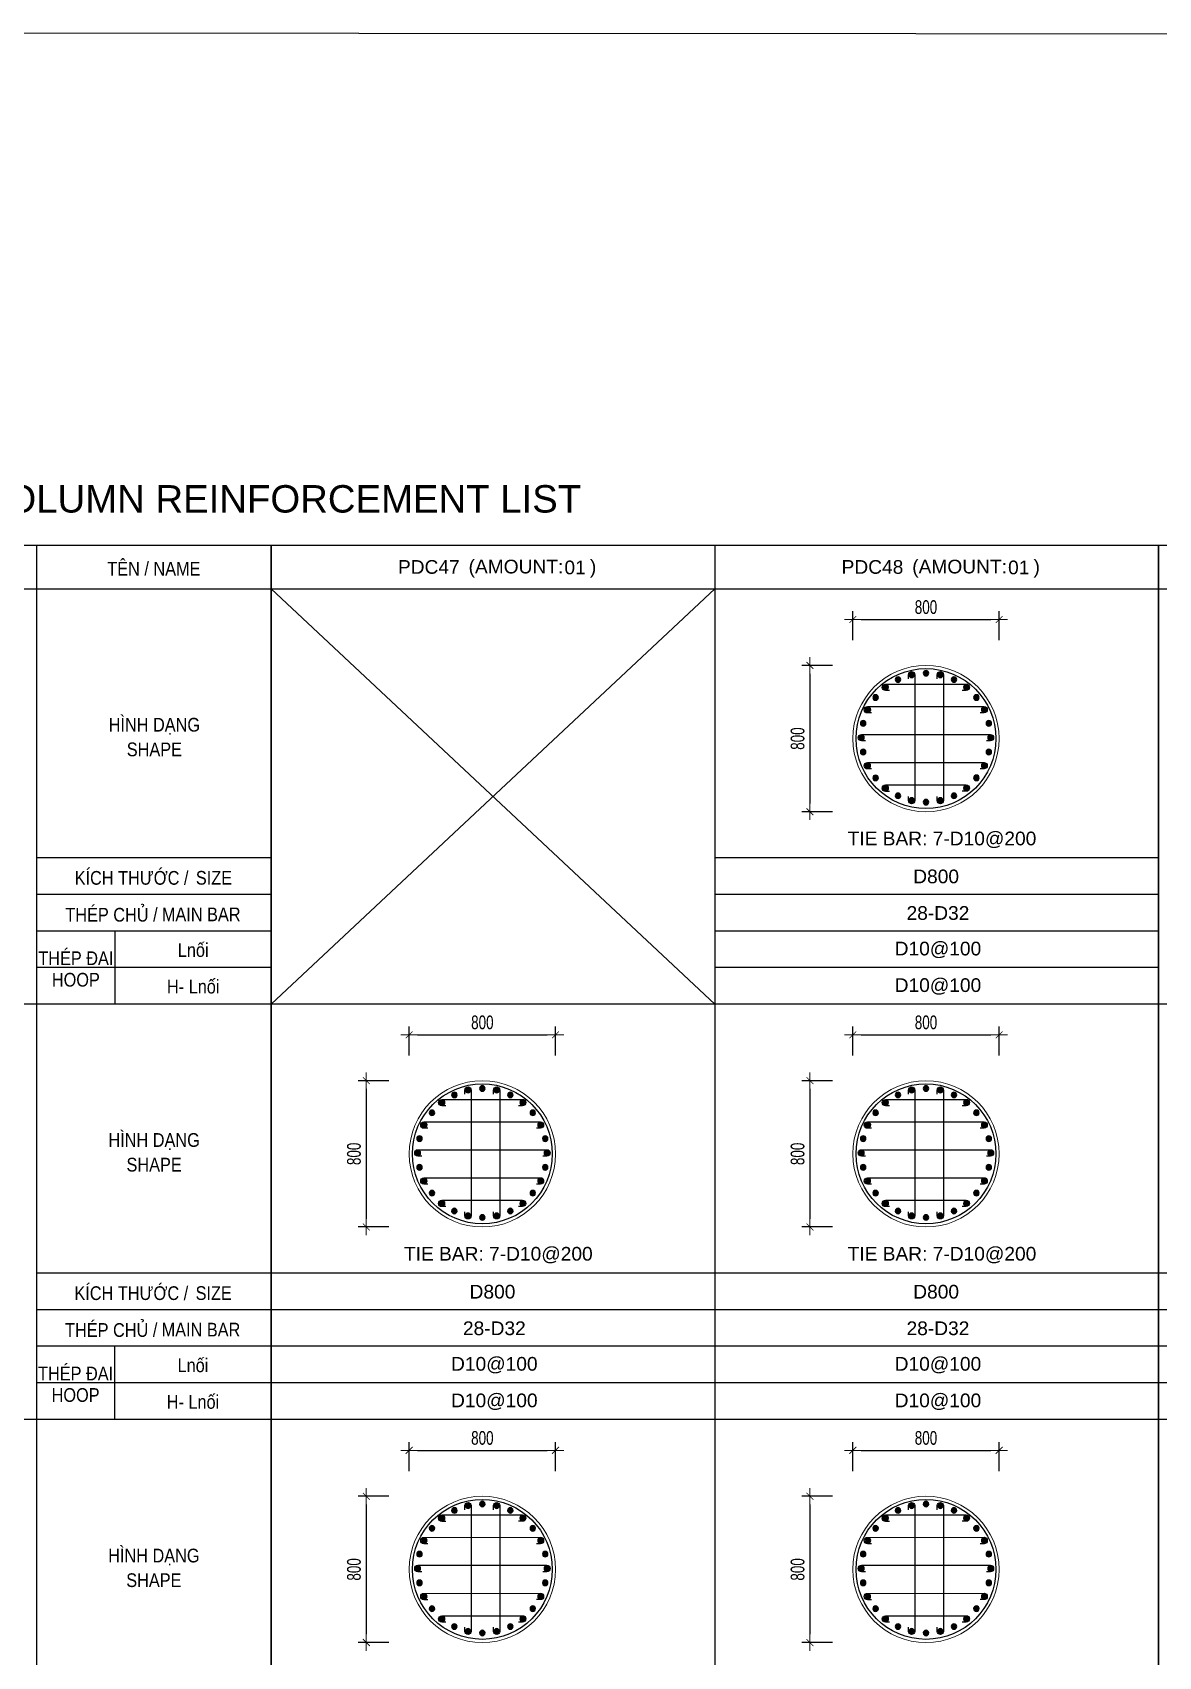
# Model space of a CAD drawing. Header units: millimetres. Extents: x 49323 to 538172, y -39336 to 181761.
# Drawn here: x 508605 to 514763, y 30389 to 39270 of the extents above; entities that cross this region are included whole.
import ezdxf
from ezdxf.enums import TextEntityAlignment as Align

# ---------------------------------------------------------------- set-up
doc = ezdxf.new("R2010")
doc.units = ezdxf.units.MM
doc.linetypes.add('CENTER2', pattern=[1.125, 0.75, -0.125, 0.125, -0.125])
doc.layers.get('Defpoints').update_dxf_attribs({"color": 151, "lineweight": 9})
for name, color, linetype in [('2', 2, 'Continuous'), ('A-ANNO-LEAD', 4, 'Continuous'), ('CEN', 1, 'CENTER2'), ('STL', 3, 'Continuous'), ('TIT1', 3, 'Continuous'), ('TXT', 3, 'Continuous')]:
    doc.layers.add(name, color=color, linetype=linetype)
for name, color, linetype, lineweight in [('NDC_S_CONTINUOUS', 3, 'Continuous', 20), ('NDC_S_DIM', 1, 'Continuous', 15), ('NDC_S_VN TEXT', 7, 'Continuous', 20)]:
    doc.layers.add(name, color=color, linetype=linetype, lineweight=lineweight)
doc.styles.add('ARIAL', font='arial.ttf', dxfattribs={"width": 0.8})
doc.styles.add('NDC_ARIAL', font='arial.ttf', dxfattribs={"width": 0.85})
doc.styles.add('NDC_DIM', font='', dxfattribs={"width": 0.75})
doc.styles.get('NDC_DIM').set_extended_font_data('Dotum')
doc.dimstyles.new('NDC_dim_30', dxfattribs={"dimscale": 30, "dimtxt": 2.5, "dimasz": 1.5, "dimexe": 1.5, "dimexo": 2.5, "dimgap": 1, "dimtad": 1, "dimdec": 0, "dimzin": 0, "dimdsep": 46, "dimtxsty": 'NDC_DIM', "dimblk": 'DIMMARK', "dimcen": 0.09, "dimdle": 1.2, "dimclrd": 1, "dimclre": 1, "dimclrt": 3, "dimadec": 0, "dimazin": 0, "dimtfac": 1, "dimtdec": 0, "dimtix": 1, "dimtofl": 0, "dimtmove": 0, "dimatfit": 3, "dimfxl": 8, "dimfxlon": 1, "dimtolj": 1, "dimtzin": 0, "dimarcsym": 0})

# ---------------------------------------------------------------- blocks, each defined once
blk = doc.blocks.new('DÁDAS')
at = {"layer": 'TIT1', "color": 2, "style": 'NDC_ARIAL'}
blk.add_text('(AMOUNT:     )', height=75, dxfattribs=at).set_placement((-42061.2, 55767.2), align=Align.MIDDLE)
blk = doc.blocks.new('DIMMARK')
at = {"layer": 'NDC_S_DIM', "color": 1}
blk.add_line((-1.5, 0), (1, 0), dxfattribs=at)
at = {"layer": 'NDC_S_DIM', "color": 2, "const_width": 0.1}
blk.add_lwpolyline([(-0.42, -0.42), (0.42, 0.42)], dxfattribs=at)
blk = doc.blocks.new('*D2295')
at = {"layer": 'Defpoints', "color": 0, "ltscale": 40, "transparency": 16777216}
for p in [(511464.9, 33788.9), (510664.9, 33600.6), (511464.9, 33600.6)]:
    blk.add_point(p, dxfattribs=at)
at = {"layer": 'NDC_S_DIM', "color": 1, "lineweight": -2, "ltscale": 40, "transparency": 16777216}
for p, q in [((510664.9, 33675.6), (510664.9, 33833.9)), ((510709.9, 33788.9), (511419.9, 33788.9)), ((511464.9, 33675.6), (511464.9, 33833.9))]:
    blk.add_line(p, q, dxfattribs=at)
at = {"layer": 'NDC_S_DIM', "color": 1, "lineweight": -2, "ltscale": 40, "transparency": 16777216, "xscale": 45, "yscale": 45, "zscale": 45, "rotation": 180}
blk.add_blockref('DIMMARK', (510664.9, 33788.9), dxfattribs=at)
at = {"layer": 'NDC_S_DIM', "color": 1, "lineweight": -2, "ltscale": 40, "transparency": 16777216, "xscale": 45, "yscale": 45, "zscale": 45}
blk.add_blockref('DIMMARK', (511464.9, 33788.9), dxfattribs=at)
at = {"layer": 'NDC_S_DIM', "color": 3, "ltscale": 40, "transparency": 16777216, "insert": (511064.9, 33856.4), "char_height": 75, "attachment_point": 5, "style": 'NDC_DIM'}
blk.add_mtext('\\A1;800', dxfattribs=at)
blk = doc.blocks.new('*D2296')
at = {"layer": 'Defpoints', "color": 0, "ltscale": 40, "transparency": 16777216}
for p in [(510627.8, 33537.8), (510430.4, 32737.8), (510627.8, 32737.8)]:
    blk.add_point(p, dxfattribs=at)
at = {"layer": 'NDC_S_DIM', "color": 1, "lineweight": -2, "ltscale": 40, "transparency": 16777216}
for p, q in [((510552.8, 33537.8), (510385.4, 33537.8)), ((510430.4, 33492.8), (510430.4, 32782.8)), ((510552.8, 32737.8), (510385.4, 32737.8))]:
    blk.add_line(p, q, dxfattribs=at)
at = {"layer": 'NDC_S_DIM', "color": 1, "lineweight": -2, "ltscale": 40, "transparency": 16777216, "xscale": 45, "yscale": 45, "zscale": 45}
for p, rotation in [((510430.4, 33537.8), 90), ((510430.4, 32737.8), 270)]:
    blk.add_blockref('DIMMARK', p, dxfattribs=dict(at, rotation=rotation))
at = {"layer": 'NDC_S_DIM', "color": 3, "ltscale": 40, "transparency": 16777216, "insert": (510362.9, 33137.8), "char_height": 75, "attachment_point": 5, "rotation": 90, "style": 'NDC_DIM'}
blk.add_mtext('\\A1;800', dxfattribs=at)
blk = doc.blocks.new('8')
at = {"layer": '2'}
blk.add_hatch(color=256, dxfattribs=at).paths.add_polyline_path([(20, 0, 0.386127), (2, 20), (-2, 20, 0.386127), (-20, 0, 1)])
blk.add_circle((0, 0), 20, dxfattribs=at)
blk = doc.blocks.new('5')
at = {"layer": 'CEN', "rotation": 180}
blk.add_blockref('8', (0, 0), dxfattribs=at)
blk = doc.blocks.new('*U2249')
at = {"layer": 'STL', "xscale": -0.75, "yscale": 0.75, "zscale": 0.75, "rotation": 292.5000000000001}
blk.add_blockref('5', (0, 0), dxfattribs=at)
blk = doc.blocks.new('*U2248')
at = {"layer": 'NDC_S_DIM', "color": 0, "linetype": 'ByBlock', "lineweight": -2, "transparency": 16777216}
for p, rotation in [((-25669.3, 37900), 308.571428571427), ((-25601.8, 37941), 295.7142857142843), ((-25527, 37966), 282.8571428571415), ((-25448.4, 37973.7), 269.9999999999987), ((-25370.1, 37963.8), 257.1428571428559), ((-25296, 37936.7), 244.2857142857131), ((-25725.9, 37844.9), 321.4285714285699), ((-25229.7, 37893.7), 231.4285714285703), ((-25174.7, 37837.1), 218.5714285714274), ((-25768.8, 37778.7), 334.2857142857127), ((-25133.6, 37769.7), 205.7142857142847), ((-25796, 37704.6), 347.1428571428555), ((-25108.6, 37694.8), 192.8571428571419), ((-25798.2, 37547.7), 12.8571428571428), ((-25100.9, 37616.2), 180), ((-25773.2, 37472.8), 25.71428571428561), ((-25138, 37463.8), 154.2857142857135), ((-25110.9, 37537.9), 167.1428571428563), ((-25732.1, 37405.4), 38.57142857142841), ((-25180.9, 37397.6), 141.4285714285707), ((-25677.1, 37348.8), 51.42857142857117), ((-25610.9, 37305.8), 64.28571428571395), ((-25536.7, 37278.7), 77.14285714285676), ((-25305, 37301.5), 115.7142857142852), ((-25237.5, 37342.5), 128.5714285714279), ((-25458.4, 37268.7), 89.99999999999955), ((-25379.8, 37276.5), 102.8571428571423)]:
    blk.add_blockref('*U2249', p, dxfattribs=dict(at, rotation=rotation))
blk.add_blockref('*U2249', (-25805.9, 37626.2), dxfattribs=at)
blk = doc.blocks.new('*D2297')
at = {"layer": 'Defpoints', "color": 0, "ltscale": 40, "transparency": 16777216}
for p in [(511464.9, 31516.4), (510664.9, 31328.2), (511464.9, 31328.2)]:
    blk.add_point(p, dxfattribs=at)
at = {"layer": 'NDC_S_DIM', "color": 1, "lineweight": -2, "ltscale": 40, "transparency": 16777216}
for p, q in [((510664.9, 31403.2), (510664.9, 31561.4)), ((511464.9, 31403.2), (511464.9, 31561.4)), ((510709.9, 31516.4), (511419.9, 31516.4))]:
    blk.add_line(p, q, dxfattribs=at)
at = {"layer": 'NDC_S_DIM', "color": 1, "lineweight": -2, "ltscale": 40, "transparency": 16777216, "xscale": 45, "yscale": 45, "zscale": 45, "rotation": 180}
blk.add_blockref('DIMMARK', (510664.9, 31516.4), dxfattribs=at)
at = {"layer": 'NDC_S_DIM', "color": 1, "lineweight": -2, "ltscale": 40, "transparency": 16777216, "xscale": 45, "yscale": 45, "zscale": 45}
blk.add_blockref('DIMMARK', (511464.9, 31516.4), dxfattribs=at)
at = {"layer": 'NDC_S_DIM', "color": 3, "ltscale": 40, "transparency": 16777216, "insert": (511064.9, 31583.9), "char_height": 75, "attachment_point": 5, "style": 'NDC_DIM'}
blk.add_mtext('\\A1;800', dxfattribs=at)
blk = doc.blocks.new('*D2298')
at = {"layer": 'Defpoints', "color": 0, "ltscale": 40, "transparency": 16777216}
for p in [(510627.8, 31265.3), (510430.4, 30465.3), (510627.8, 30465.3)]:
    blk.add_point(p, dxfattribs=at)
at = {"layer": 'NDC_S_DIM', "color": 1, "lineweight": -2, "ltscale": 40, "transparency": 16777216}
for p, q in [((510552.8, 31265.3), (510385.4, 31265.3)), ((510430.4, 31220.3), (510430.4, 30510.3)), ((510552.8, 30465.3), (510385.4, 30465.3))]:
    blk.add_line(p, q, dxfattribs=at)
at = {"layer": 'NDC_S_DIM', "color": 1, "lineweight": -2, "ltscale": 40, "transparency": 16777216, "xscale": 45, "yscale": 45, "zscale": 45}
for p, rotation in [((510430.4, 31265.3), 90), ((510430.4, 30465.3), 270)]:
    blk.add_blockref('DIMMARK', p, dxfattribs=dict(at, rotation=rotation))
at = {"layer": 'NDC_S_DIM', "color": 3, "ltscale": 40, "transparency": 16777216, "insert": (510362.9, 30865.3), "char_height": 75, "attachment_point": 5, "rotation": 90, "style": 'NDC_DIM'}
blk.add_mtext('\\A1;800', dxfattribs=at)
blk = doc.blocks.new('*U2251')
at = {"layer": 'STL', "xscale": -0.75, "yscale": 0.75, "zscale": 0.75, "rotation": 292.5000000000001}
blk.add_blockref('5', (0, 0), dxfattribs=at)
blk = doc.blocks.new('*U2250')
at = {"layer": 'NDC_S_DIM', "color": 0, "linetype": 'ByBlock', "lineweight": -2, "transparency": 16777216}
for p, rotation in [((-25669.3, 37900), 308.571428571427), ((-25601.8, 37941), 295.7142857142843), ((-25527, 37966), 282.8571428571415), ((-25448.4, 37973.7), 269.9999999999987), ((-25370.1, 37963.8), 257.1428571428559), ((-25296, 37936.7), 244.2857142857131), ((-25725.9, 37844.9), 321.4285714285699), ((-25229.7, 37893.7), 231.4285714285703), ((-25174.7, 37837.1), 218.5714285714274), ((-25768.8, 37778.7), 334.2857142857127), ((-25133.6, 37769.7), 205.7142857142847), ((-25796, 37704.6), 347.1428571428555), ((-25108.6, 37694.8), 192.8571428571419), ((-25798.2, 37547.7), 12.8571428571428), ((-25100.9, 37616.2), 180), ((-25773.2, 37472.8), 25.71428571428561), ((-25138, 37463.8), 154.2857142857135), ((-25110.9, 37537.9), 167.1428571428563), ((-25732.1, 37405.4), 38.57142857142841), ((-25180.9, 37397.6), 141.4285714285707), ((-25677.1, 37348.8), 51.42857142857117), ((-25610.9, 37305.8), 64.28571428571395), ((-25536.7, 37278.7), 77.14285714285676), ((-25305, 37301.5), 115.7142857142852), ((-25237.5, 37342.5), 128.5714285714279), ((-25458.4, 37268.7), 89.99999999999955), ((-25379.8, 37276.5), 102.8571428571423)]:
    blk.add_blockref('*U2251', p, dxfattribs=dict(at, rotation=rotation))
blk.add_blockref('*U2251', (-25805.9, 37626.2), dxfattribs=at)
blk = doc.blocks.new('*D2299')
at = {"layer": 'Defpoints', "color": 0, "ltscale": 40, "transparency": 16777216}
for p in [(513891, 31516.4), (513091, 31328.2), (513891, 31328.2)]:
    blk.add_point(p, dxfattribs=at)
at = {"layer": 'NDC_S_DIM', "color": 1, "lineweight": -2, "ltscale": 40, "transparency": 16777216}
for p, q in [((513091, 31403.2), (513091, 31561.4)), ((513891, 31403.2), (513891, 31561.4)), ((513136, 31516.4), (513846, 31516.4))]:
    blk.add_line(p, q, dxfattribs=at)
at = {"layer": 'NDC_S_DIM', "color": 1, "lineweight": -2, "ltscale": 40, "transparency": 16777216, "xscale": 45, "yscale": 45, "zscale": 45, "rotation": 180}
blk.add_blockref('DIMMARK', (513091, 31516.4), dxfattribs=at)
at = {"layer": 'NDC_S_DIM', "color": 1, "lineweight": -2, "ltscale": 40, "transparency": 16777216, "xscale": 45, "yscale": 45, "zscale": 45}
blk.add_blockref('DIMMARK', (513891, 31516.4), dxfattribs=at)
at = {"layer": 'NDC_S_DIM', "color": 3, "ltscale": 40, "transparency": 16777216, "insert": (513491, 31583.9), "char_height": 75, "attachment_point": 5, "style": 'NDC_DIM'}
blk.add_mtext('\\A1;800', dxfattribs=at)
blk = doc.blocks.new('*D2300')
at = {"layer": 'Defpoints', "color": 0, "ltscale": 40, "transparency": 16777216}
for p in [(513053.9, 31265.3), (512856.5, 30465.3), (513053.9, 30465.3)]:
    blk.add_point(p, dxfattribs=at)
at = {"layer": 'NDC_S_DIM', "color": 1, "lineweight": -2, "ltscale": 40, "transparency": 16777216}
for p, q in [((512978.9, 31265.3), (512811.5, 31265.3)), ((512856.5, 31220.3), (512856.5, 30510.3)), ((512978.9, 30465.3), (512811.5, 30465.3))]:
    blk.add_line(p, q, dxfattribs=at)
at = {"layer": 'NDC_S_DIM', "color": 1, "lineweight": -2, "ltscale": 40, "transparency": 16777216, "xscale": 45, "yscale": 45, "zscale": 45}
for p, rotation in [((512856.5, 31265.3), 90), ((512856.5, 30465.3), 270)]:
    blk.add_blockref('DIMMARK', p, dxfattribs=dict(at, rotation=rotation))
at = {"layer": 'NDC_S_DIM', "color": 3, "ltscale": 40, "transparency": 16777216, "insert": (512789, 30865.3), "char_height": 75, "attachment_point": 5, "rotation": 90, "style": 'NDC_DIM'}
blk.add_mtext('\\A1;800', dxfattribs=at)
blk = doc.blocks.new('*U2253')
at = {"layer": 'STL', "xscale": -0.75, "yscale": 0.75, "zscale": 0.75, "rotation": 292.5000000000001}
blk.add_blockref('5', (0, 0), dxfattribs=at)
blk = doc.blocks.new('*U2252')
at = {"layer": 'NDC_S_DIM', "color": 0, "linetype": 'ByBlock', "lineweight": -2, "transparency": 16777216}
for p, rotation in [((-25669.3, 37900), 308.571428571427), ((-25601.8, 37941), 295.7142857142843), ((-25527, 37966), 282.8571428571415), ((-25448.4, 37973.7), 269.9999999999987), ((-25370.1, 37963.8), 257.1428571428559), ((-25296, 37936.7), 244.2857142857131), ((-25725.9, 37844.9), 321.4285714285699), ((-25229.7, 37893.7), 231.4285714285703), ((-25174.7, 37837.1), 218.5714285714274), ((-25768.8, 37778.7), 334.2857142857127), ((-25133.6, 37769.7), 205.7142857142847), ((-25796, 37704.6), 347.1428571428555), ((-25108.6, 37694.8), 192.8571428571419), ((-25798.2, 37547.7), 12.8571428571428), ((-25100.9, 37616.2), 180), ((-25773.2, 37472.8), 25.71428571428561), ((-25138, 37463.8), 154.2857142857135), ((-25110.9, 37537.9), 167.1428571428563), ((-25732.1, 37405.4), 38.57142857142841), ((-25180.9, 37397.6), 141.4285714285707), ((-25677.1, 37348.8), 51.42857142857117), ((-25610.9, 37305.8), 64.28571428571395), ((-25536.7, 37278.7), 77.14285714285676), ((-25305, 37301.5), 115.7142857142852), ((-25237.5, 37342.5), 128.5714285714279), ((-25458.4, 37268.7), 89.99999999999955), ((-25379.8, 37276.5), 102.8571428571423)]:
    blk.add_blockref('*U2253', p, dxfattribs=dict(at, rotation=rotation))
blk.add_blockref('*U2253', (-25805.9, 37626.2), dxfattribs=at)
blk = doc.blocks.new('*D2273')
at = {"layer": 'Defpoints', "color": 0, "ltscale": 40, "transparency": 16777216}
for p in [(513891, 33788.9), (513091, 33600.6), (513891, 33600.6)]:
    blk.add_point(p, dxfattribs=at)
at = {"layer": 'NDC_S_DIM', "color": 1, "lineweight": -2, "ltscale": 40, "transparency": 16777216}
for p, q in [((513091, 33675.6), (513091, 33833.9)), ((513136, 33788.9), (513846, 33788.9)), ((513891, 33675.6), (513891, 33833.9))]:
    blk.add_line(p, q, dxfattribs=at)
at = {"layer": 'NDC_S_DIM', "color": 1, "lineweight": -2, "ltscale": 40, "transparency": 16777216, "xscale": 45, "yscale": 45, "zscale": 45, "rotation": 180}
blk.add_blockref('DIMMARK', (513091, 33788.9), dxfattribs=at)
at = {"layer": 'NDC_S_DIM', "color": 1, "lineweight": -2, "ltscale": 40, "transparency": 16777216, "xscale": 45, "yscale": 45, "zscale": 45}
blk.add_blockref('DIMMARK', (513891, 33788.9), dxfattribs=at)
at = {"layer": 'NDC_S_DIM', "color": 3, "ltscale": 40, "transparency": 16777216, "insert": (513491, 33856.4), "char_height": 75, "attachment_point": 5, "style": 'NDC_DIM'}
blk.add_mtext('\\A1;800', dxfattribs=at)
blk = doc.blocks.new('*D2274')
at = {"layer": 'Defpoints', "color": 0, "ltscale": 40, "transparency": 16777216}
for p in [(513053.9, 33537.8), (512856.5, 32737.8), (513053.9, 32737.8)]:
    blk.add_point(p, dxfattribs=at)
at = {"layer": 'NDC_S_DIM', "color": 1, "lineweight": -2, "ltscale": 40, "transparency": 16777216}
for p, q in [((512978.9, 33537.8), (512811.5, 33537.8)), ((512856.5, 33492.8), (512856.5, 32782.8)), ((512978.9, 32737.8), (512811.5, 32737.8))]:
    blk.add_line(p, q, dxfattribs=at)
at = {"layer": 'NDC_S_DIM', "color": 1, "lineweight": -2, "ltscale": 40, "transparency": 16777216, "xscale": 45, "yscale": 45, "zscale": 45}
for p, rotation in [((512856.5, 33537.8), 90), ((512856.5, 32737.8), 270)]:
    blk.add_blockref('DIMMARK', p, dxfattribs=dict(at, rotation=rotation))
at = {"layer": 'NDC_S_DIM', "color": 3, "ltscale": 40, "transparency": 16777216, "insert": (512789, 33137.8), "char_height": 75, "attachment_point": 5, "rotation": 90, "style": 'NDC_DIM'}
blk.add_mtext('\\A1;800', dxfattribs=at)
blk = doc.blocks.new('*U2255')
at = {"layer": 'STL', "xscale": -0.75, "yscale": 0.75, "zscale": 0.75, "rotation": 292.5000000000001}
blk.add_blockref('5', (0, 0), dxfattribs=at)
blk = doc.blocks.new('*U2254')
at = {"layer": 'NDC_S_DIM', "color": 0, "linetype": 'ByBlock', "lineweight": -2, "transparency": 16777216}
for p, rotation in [((-25669.3, 37900), 308.571428571427), ((-25601.8, 37941), 295.7142857142843), ((-25527, 37966), 282.8571428571415), ((-25448.4, 37973.7), 269.9999999999987), ((-25370.1, 37963.8), 257.1428571428559), ((-25296, 37936.7), 244.2857142857131), ((-25725.9, 37844.9), 321.4285714285699), ((-25229.7, 37893.7), 231.4285714285703), ((-25174.7, 37837.1), 218.5714285714274), ((-25768.8, 37778.7), 334.2857142857127), ((-25133.6, 37769.7), 205.7142857142847), ((-25796, 37704.6), 347.1428571428555), ((-25108.6, 37694.8), 192.8571428571419), ((-25798.2, 37547.7), 12.8571428571428), ((-25100.9, 37616.2), 180), ((-25773.2, 37472.8), 25.71428571428561), ((-25138, 37463.8), 154.2857142857135), ((-25110.9, 37537.9), 167.1428571428563), ((-25732.1, 37405.4), 38.57142857142841), ((-25180.9, 37397.6), 141.4285714285707), ((-25677.1, 37348.8), 51.42857142857117), ((-25610.9, 37305.8), 64.28571428571395), ((-25536.7, 37278.7), 77.14285714285676), ((-25305, 37301.5), 115.7142857142852), ((-25237.5, 37342.5), 128.5714285714279), ((-25458.4, 37268.7), 89.99999999999955), ((-25379.8, 37276.5), 102.8571428571423)]:
    blk.add_blockref('*U2255', p, dxfattribs=dict(at, rotation=rotation))
blk.add_blockref('*U2255', (-25805.9, 37626.2), dxfattribs=at)
blk = doc.blocks.new('*D2275')
at = {"layer": 'Defpoints', "color": 0, "ltscale": 40, "transparency": 16777216}
for p in [(513891, 36059.9), (513091, 35871.6), (513891, 35871.6)]:
    blk.add_point(p, dxfattribs=at)
at = {"layer": 'NDC_S_DIM', "color": 1, "lineweight": -2, "ltscale": 40, "transparency": 16777216}
for p, q in [((513091, 35946.6), (513091, 36104.9)), ((513136, 36059.9), (513846, 36059.9)), ((513891, 35946.6), (513891, 36104.9))]:
    blk.add_line(p, q, dxfattribs=at)
at = {"layer": 'NDC_S_DIM', "color": 1, "lineweight": -2, "ltscale": 40, "transparency": 16777216, "xscale": 45, "yscale": 45, "zscale": 45, "rotation": 180}
blk.add_blockref('DIMMARK', (513091, 36059.9), dxfattribs=at)
at = {"layer": 'NDC_S_DIM', "color": 1, "lineweight": -2, "ltscale": 40, "transparency": 16777216, "xscale": 45, "yscale": 45, "zscale": 45}
blk.add_blockref('DIMMARK', (513891, 36059.9), dxfattribs=at)
at = {"layer": 'NDC_S_DIM', "color": 3, "ltscale": 40, "transparency": 16777216, "insert": (513491, 36127.4), "char_height": 75, "attachment_point": 5, "style": 'NDC_DIM'}
blk.add_mtext('\\A1;800', dxfattribs=at)
blk = doc.blocks.new('*D2276')
at = {"layer": 'Defpoints', "color": 0, "ltscale": 40, "transparency": 16777216}
for p in [(513053.9, 35808.8), (512856.5, 35008.8), (513053.9, 35008.8)]:
    blk.add_point(p, dxfattribs=at)
at = {"layer": 'NDC_S_DIM', "color": 1, "lineweight": -2, "ltscale": 40, "transparency": 16777216}
for p, q in [((512978.9, 35808.8), (512811.5, 35808.8)), ((512856.5, 35763.8), (512856.5, 35053.8)), ((512978.9, 35008.8), (512811.5, 35008.8))]:
    blk.add_line(p, q, dxfattribs=at)
at = {"layer": 'NDC_S_DIM', "color": 1, "lineweight": -2, "ltscale": 40, "transparency": 16777216, "xscale": 45, "yscale": 45, "zscale": 45}
for p, rotation in [((512856.5, 35808.8), 90), ((512856.5, 35008.8), 270)]:
    blk.add_blockref('DIMMARK', p, dxfattribs=dict(at, rotation=rotation))
at = {"layer": 'NDC_S_DIM', "color": 3, "ltscale": 40, "transparency": 16777216, "insert": (512789, 35408.8), "char_height": 75, "attachment_point": 5, "rotation": 90, "style": 'NDC_DIM'}
blk.add_mtext('\\A1;800', dxfattribs=at)
blk = doc.blocks.new('*U2247')
at = {"layer": 'STL', "xscale": -0.75, "yscale": 0.75, "zscale": 0.75, "rotation": 292.5000000000001}
blk.add_blockref('5', (0, 0), dxfattribs=at)
blk = doc.blocks.new('*U2256')
at = {"layer": 'NDC_S_DIM', "color": 0, "linetype": 'ByBlock', "lineweight": -2, "transparency": 16777216}
for p, rotation in [((-25669.3, 37900), 308.571428571427), ((-25601.8, 37941), 295.7142857142843), ((-25527, 37966), 282.8571428571415), ((-25448.4, 37973.7), 269.9999999999987), ((-25370.1, 37963.8), 257.1428571428559), ((-25296, 37936.7), 244.2857142857131), ((-25725.9, 37844.9), 321.4285714285699), ((-25229.7, 37893.7), 231.4285714285703), ((-25174.7, 37837.1), 218.5714285714274), ((-25768.8, 37778.7), 334.2857142857127), ((-25133.6, 37769.7), 205.7142857142847), ((-25796, 37704.6), 347.1428571428555), ((-25108.6, 37694.8), 192.8571428571419), ((-25798.2, 37547.7), 12.8571428571428), ((-25100.9, 37616.2), 180), ((-25773.2, 37472.8), 25.71428571428561), ((-25138, 37463.8), 154.2857142857135), ((-25110.9, 37537.9), 167.1428571428563), ((-25732.1, 37405.4), 38.57142857142841), ((-25180.9, 37397.6), 141.4285714285707), ((-25677.1, 37348.8), 51.42857142857117), ((-25610.9, 37305.8), 64.28571428571395), ((-25536.7, 37278.7), 77.14285714285676), ((-25305, 37301.5), 115.7142857142852), ((-25237.5, 37342.5), 128.5714285714279), ((-25458.4, 37268.7), 89.99999999999955), ((-25379.8, 37276.5), 102.8571428571423)]:
    blk.add_blockref('*U2247', p, dxfattribs=dict(at, rotation=rotation))
blk.add_blockref('*U2247', (-25805.9, 37626.2), dxfattribs=at)

msp = doc.modelspace()

# ---------------------------------------------------------------- linework, layer by layer
at = {"layer": '2', "elevation": 0}
for points in [[(513291.2, 35671.4), (513269.1, 35671.4, -1), (513269.1, 35706.4), (513710.9, 35706.9, -1), (513710.9, 35671.9), (513688.7, 35671.9)], [(513395.1, 35735.3), (513395.1, 35757.5, -1), (513430.1, 35757.5), (513430.1, 35070.1, -1), (513395.1, 35070.1), (513395.1, 35092.2)], [(513552, 35735.3), (513552, 35757.5, -1), (513587, 35757.5), (513587, 35070.1, -1), (513552, 35070.1), (513552, 35092.2)], [(513193.4, 35548.8), (513171.3, 35548.8, -1), (513171.3, 35583.8), (513808.7, 35584.3, -1), (513808.7, 35549.2), (513786.6, 35549.2)], [(513160.7, 35396.3), (513138.5, 35396.3, -1), (513138.5, 35431.3), (513843.5, 35431.3, -1), (513843.5, 35396.3), (513821.4, 35396.3)], [(513193.4, 35242.8), (513171.3, 35242.8, -1), (513171.3, 35277.9), (513808.7, 35278.3, -1), (513808.7, 35243.3), (513786.6, 35243.3)], [(513291.2, 35120.2), (513269.1, 35120.2, -1), (513269.1, 35155.2), (513710.9, 35155.7, -1), (513710.9, 35120.7), (513688.7, 35120.7)], [(510969, 33464.3), (510969, 33486.5, -1), (511004, 33486.5), (511004, 32799.1, -1), (510969, 32799.1), (510969, 32821.2)], [(511125.9, 33464.3), (511125.9, 33486.5, -1), (511160.9, 33486.5), (511160.9, 32799.1, -1), (511125.9, 32799.1), (511125.9, 32821.2)], [(513395.1, 33464.3), (513395.1, 33486.5, -1), (513430.1, 33486.5), (513430.1, 32799.1, -1), (513395.1, 32799.1), (513395.1, 32821.2)], [(513552, 33464.3), (513552, 33486.5, -1), (513587, 33486.5), (513587, 32799.1, -1), (513552, 32799.1), (513552, 32821.2)], [(510865.1, 33400.4), (510843, 33400.4, -1), (510843, 33435.4), (511284.8, 33435.9, -1), (511284.8, 33400.9), (511262.6, 33400.9)], [(513291.2, 33400.4), (513269.1, 33400.4, -1), (513269.1, 33435.4), (513710.9, 33435.9, -1), (513710.9, 33400.9), (513688.7, 33400.9)], [(510767.3, 33277.8), (510745.2, 33277.8, -1), (510745.2, 33312.8), (511382.6, 33313.3, -1), (511382.6, 33278.2), (511360.5, 33278.2)], [(513193.4, 33277.8), (513171.3, 33277.8, -1), (513171.3, 33312.8), (513808.7, 33313.3, -1), (513808.7, 33278.2), (513786.6, 33278.2)], [(510734.6, 33125.3), (510712.4, 33125.3, -1), (510712.4, 33160.3), (511417.4, 33160.3, -1), (511417.4, 33125.3), (511395.3, 33125.3)], [(513160.7, 33125.3), (513138.5, 33125.3, -1), (513138.5, 33160.3), (513843.5, 33160.3, -1), (513843.5, 33125.3), (513821.4, 33125.3)], [(510767.3, 32971.8), (510745.2, 32971.8, -1), (510745.2, 33006.9), (511382.6, 33007.3, -1), (511382.6, 32972.3), (511360.5, 32972.3)], [(513193.4, 32971.8), (513171.3, 32971.8, -1), (513171.3, 33006.9), (513808.7, 33007.3, -1), (513808.7, 32972.3), (513786.6, 32972.3)], [(510865.1, 32849.2), (510843, 32849.2, -1), (510843, 32884.2), (511284.8, 32884.7, -1), (511284.8, 32849.7), (511262.6, 32849.7)], [(513291.2, 32849.2), (513269.1, 32849.2, -1), (513269.1, 32884.2), (513710.9, 32884.7, -1), (513710.9, 32849.7), (513688.7, 32849.7)], [(510969, 31191.9), (510969, 31214, -1), (511004, 31214), (511004, 30526.6, -1), (510969, 30526.6), (510969, 30548.8)], [(511125.9, 31191.9), (511125.9, 31214, -1), (511160.9, 31214), (511160.9, 30526.6, -1), (511125.9, 30526.6), (511125.9, 30548.8)], [(513395.1, 31191.9), (513395.1, 31214, -1), (513430.1, 31214), (513430.1, 30526.6, -1), (513395.1, 30526.6), (513395.1, 30548.8)], [(513552, 31191.9), (513552, 31214, -1), (513587, 31214), (513587, 30526.6, -1), (513552, 30526.6), (513552, 30548.8)], [(510865.1, 31128), (510843, 31128, -1), (510843, 31163), (511284.8, 31163.5, -1), (511284.8, 31128.4), (511262.6, 31128.4)], [(513291.2, 31128), (513269.1, 31128, -1), (513269.1, 31163), (513710.9, 31163.5, -1), (513710.9, 31128.4), (513688.7, 31128.4)], [(510767.3, 31005.3), (510745.2, 31005.3, -1), (510745.2, 31040.3), (511382.6, 31040.8, -1), (511382.6, 31005.8), (511360.5, 31005.8)], [(513193.4, 31005.3), (513171.3, 31005.3, -1), (513171.3, 31040.3), (513808.7, 31040.8, -1), (513808.7, 31005.8), (513786.6, 31005.8)], [(510734.6, 30852.8), (510712.4, 30852.8, -1), (510712.4, 30887.8), (511417.4, 30887.8, -1), (511417.4, 30852.8), (511395.3, 30852.8)], [(513160.7, 30852.8), (513138.5, 30852.8, -1), (513138.5, 30887.8), (513843.5, 30887.8, -1), (513843.5, 30852.8), (513821.4, 30852.8)], [(510767.3, 30699.4), (510745.2, 30699.4, -1), (510745.2, 30734.4), (511382.6, 30734.9, -1), (511382.6, 30699.9), (511360.5, 30699.9)], [(513193.4, 30699.4), (513171.3, 30699.4, -1), (513171.3, 30734.4), (513808.7, 30734.9, -1), (513808.7, 30699.9), (513786.6, 30699.9)], [(510865.1, 30576.7), (510843, 30576.7, -1), (510843, 30611.7), (511284.8, 30612.2, -1), (511284.8, 30577.2), (511262.6, 30577.2)], [(513291.2, 30576.7), (513269.1, 30576.7, -1), (513269.1, 30611.7), (513710.9, 30612.2, -1), (513710.9, 30577.2), (513688.7, 30577.2)]]:
    msp.add_lwpolyline(points, format="xyb", dxfattribs=at)
at = {"layer": '2', "lineweight": -2, "ltscale": 1000}
for centre in [(513491, 35408.8), (511064.9, 33137.8), (513491, 33137.8), (511064.9, 30865.3), (513491, 30865.3)]:
    msp.add_circle(centre, 382.5, dxfattribs=at)
at = {"layer": 'A-ANNO-LEAD'}
msp.add_lwpolyline([(501243.6, 22650.2), (522578.5, 22637.1), (522578.5, 39257.1), (501243.6, 39270.2)], close=True, dxfattribs=at)
at = {"layer": 'NDC_S_CONTINUOUS', "ltscale": 70}
for centre in [(513491, 35408.8), (511064.9, 33137.8), (513491, 33137.8), (511064.9, 30865.3), (513491, 30865.3)]:
    msp.add_circle(centre, 400, dxfattribs=at)
at = {"layer": 'TIT1', "color": 2}
for p, q in [((507998.6, 36467.4), (514762.6, 36467.4)), ((514762.6, 36467.4), (522055.4, 36467.4))]:
    msp.add_line(p, q, dxfattribs=at)
at = {"layer": 'TIT1'}
for p, q in [((508626.5, 36467.4), (508626.5, 27143.4)), ((509910.4, 27143.4), (509910.4, 36467.4)), ((509910.4, 36467.4), (509910.4, 27143.4)), ((512336.5, 36467.4), (512336.5, 27143.4)), ((514762.6, 36467.4), (514762.6, 27143.4)), ((514762.6, 27143.4), (514762.6, 36467.4)), ((514762.6, 36467.4), (514762.6, 27143.4)), ((514762.6, 36467.4), (514762.6, 27143.4)), ((507998.6, 36227.4), (514762.6, 36227.4)), ((514762.6, 36227.4), (522055.4, 36227.4)), ((509910.4, 33956.3), (507999.3, 33956.3)), ((514762.6, 33956.3), (509910.4, 33956.3)), ((522040.9, 33956.3), (514762.6, 33956.3)), ((509910.4, 31685.3), (507997.9, 31685.3)), ((514762.6, 31685.3), (509910.4, 31685.3)), ((517188.7, 31685.3), (514762.6, 31685.3)), ((517188.7, 31685.3), (514762.6, 31685.3))]:
    msp.add_line(p, q, dxfattribs=at)
at = {"layer": 'TIT1', "color": 8}
for p, q in [((509910.4, 33956.3), (512336.5, 36227.4)), ((509910.4, 36227.4), (512336.5, 33956.3)), ((509910.4, 34756.3), (508627.2, 34756.3)), ((514762.6, 34756.3), (512336.5, 34756.3)), ((509910.4, 34556.3), (508627.2, 34556.3)), ((514762.6, 34556.3), (512336.5, 34556.3)), ((509910.4, 34356.3), (508627.2, 34356.3)), ((509056.4, 33956.3), (509056.4, 34356.3)), ((514762.6, 34356.3), (512336.5, 34356.3)), ((509910.4, 34156.3), (508627.2, 34156.3)), ((514762.6, 34156.3), (512336.5, 34156.3)), ((509910.4, 32485.3), (508625.8, 32485.3)), ((514762.6, 32485.3), (509910.4, 32485.3)), ((517188.7, 32485.3), (514762.6, 32485.3)), ((509910.4, 32285.3), (508625.8, 32285.3)), ((514762.6, 32285.3), (509910.4, 32285.3)), ((517188.7, 32285.3), (514762.6, 32285.3)), ((509910.4, 32085.3), (508625.8, 32085.3)), ((509055, 31685.3), (509055, 32085.3)), ((514762.6, 32085.3), (509910.4, 32085.3)), ((517188.7, 32085.3), (514762.6, 32085.3)), ((509910.4, 31885.3), (508625.8, 31885.3)), ((514762.6, 31885.3), (509910.4, 31885.3)), ((517188.7, 31885.3), (514762.6, 31885.3))]:
    msp.add_line(p, q, dxfattribs=at)

# ---------------------------------------------------------------- block references
at = {"layer": 'NDC_S_DIM'}
for p in [(553400, -19427), (555826.1, -19427)]:
    msp.add_blockref('DÁDAS', p, dxfattribs=at)
at = {"layer": 'NDC_S_DIM', "rotation": 0.8126515942541631}
for name, p in [('*U2256', (539475.5, -1842.7)), ('*U2248', (537049.4, -4113.7)), ('*U2254', (539475.5, -4113.7)), ('*U2250', (537049.4, -6386.1)), ('*U2252', (539475.5, -6386.1))]:
    msp.add_blockref(name, p, dxfattribs=at)

# ---------------------------------------------------------------- texts
at = {"layer": 'NDC_S_VN TEXT', "style": 'NDC_ARIAL', "width": 0.85}
for s, p in [('HÌNH DẠNG', (509271.3, 35486.1)), ('KÍCH THƯỚC /', (509146.7, 34656.3)), ('THÉP CHỦ /', (509036.7, 34456.3)), ('THÉP ĐAI', (508841.9, 34217.4)), ('HÌNH DẠNG', (509269.9, 33215.1)), ('KÍCH THƯỚC /', (509145.3, 32385.3)), ('THÉP CHỦ /', (509035.3, 32185.3)), ('THÉP ĐAI', (508840.5, 31946.4)), ('HÌNH DẠNG', (509268.5, 30942.6))]:
    msp.add_text(s, height=75, dxfattribs=at).set_placement(p, align=Align.MIDDLE)
at = {"layer": 'TIT1', "style": 'NDC_ARIAL', "width": 0.85}
for s, p in [('TÊN / NAME', (509268.6, 36347.4)), ('SHAPE', (509271.3, 35349.8)), ('SIZE', (509597.2, 34647.5)), ('MAIN BAR', (509527.5, 34447.5)), ('Lnối', (509483.7, 34256.3)), ('HOOP', (508841.9, 34090.1)), ('H- Lnối', (509483.7, 34056.3)), ('SHAPE', (509269.9, 33078.8)), ('SIZE', (509595.8, 32376.5)), ('MAIN BAR', (509526.1, 32176.5)), ('Lnối', (509482.3, 31985.3)), ('HOOP', (508840.5, 31819.1)), ('H- Lnối', (509482.3, 31785.3)), ('SHAPE', (509268.5, 30806.4))]:
    msp.add_text(s, height=75, dxfattribs=at).set_placement(p, align=Align.MIDDLE)
at = {"layer": 'TIT1', "color": 2, "style": 'NDC_ARIAL'}
for s, p in [('PDC47', (510772.2, 36347.4)), ('01', (511572, 36344.7)), ('PDC48', (513198.3, 36347.4)), ('01', (513998.1, 36344.7))]:
    msp.add_text(s, height=75, dxfattribs=at).set_placement(p, align=Align.MIDDLE)
at = {"layer": 'TIT1', "style": 'NDC_ARIAL'}
for s, p in [('TIE BAR: 7-D10@200', (513578.3, 34856.9)), ('D800', (513546.4, 34655)), ('28-D32', (513556.5, 34455)), ('D10@100', (513556.5, 34255)), ('D10@100', (513556.5, 34055)), ('TIE BAR: 7-D10@200', (511152.2, 32585.9)), ('TIE BAR: 7-D10@200', (513578.3, 32585.9)), ('D800', (511120.3, 32384)), ('D800', (513546.4, 32384)), ('28-D32', (511130.4, 32184)), ('28-D32', (513556.5, 32184)), ('D10@100', (511130.4, 31984)), ('D10@100', (513556.5, 31984)), ('D10@100', (511130.4, 31784)), ('D10@100', (513556.5, 31784))]:
    msp.add_text(s, height=75, dxfattribs=at).set_placement(p, align=Align.MIDDLE)
at = {"layer": 'TXT', "color": 3, "style": 'ARIAL'}
msp.add_text('COLUMN REINFORCEMENT LIST', height=150, dxfattribs=at).set_placement((508310.9, 36644.8))

# ---------------------------------------------------------------- dimensions: what is measured, and where the dimension line sits
at = {"layer": 'NDC_S_DIM', "ltscale": 40}
for base, p1, p2, picture, middle in [((513891, 36059.9), (513091, 35871.6), (513891, 35871.6), '*D2275', (513491, 36127.4)), ((511464.9, 33788.9), (510664.9, 33600.6), (511464.9, 33600.6), '*D2295', (511064.9, 33856.4)), ((513891, 33788.9), (513091, 33600.6), (513891, 33600.6), '*D2273', (513491, 33856.4)), ((511464.9, 31516.4), (510664.9, 31328.2), (511464.9, 31328.2), '*D2297', (511064.9, 31583.9)), ((513891, 31516.4), (513091, 31328.2), (513891, 31328.2), '*D2299', (513491, 31583.9))]:
    dim = msp.add_linear_dim(base=base, p1=p1, p2=p2, dimstyle='NDC_dim_30', dxfattribs=at)
    dim.commit()
    dim.dimension.update_dxf_attribs({"geometry": picture, "text_midpoint": middle})
for base, p1, p2, picture, middle in [((512856.5, 35008.8), (513053.9, 35808.8), (513053.9, 35008.8), '*D2276', (512789, 35408.8)), ((510430.4, 32737.8), (510627.8, 33537.8), (510627.8, 32737.8), '*D2296', (510362.9, 33137.8)), ((512856.5, 32737.8), (513053.9, 33537.8), (513053.9, 32737.8), '*D2274', (512789, 33137.8)), ((510430.4, 30465.3), (510627.8, 31265.3), (510627.8, 30465.3), '*D2298', (510362.9, 30865.3)), ((512856.5, 30465.3), (513053.9, 31265.3), (513053.9, 30465.3), '*D2300', (512789, 30865.3))]:
    dim = msp.add_linear_dim(base=base, p1=p1, p2=p2, angle=90, dimstyle='NDC_dim_30', dxfattribs=at)
    dim.commit()
    dim.dimension.update_dxf_attribs({"geometry": picture, "text_midpoint": middle})

doc.saveas('drawing.dxf')
